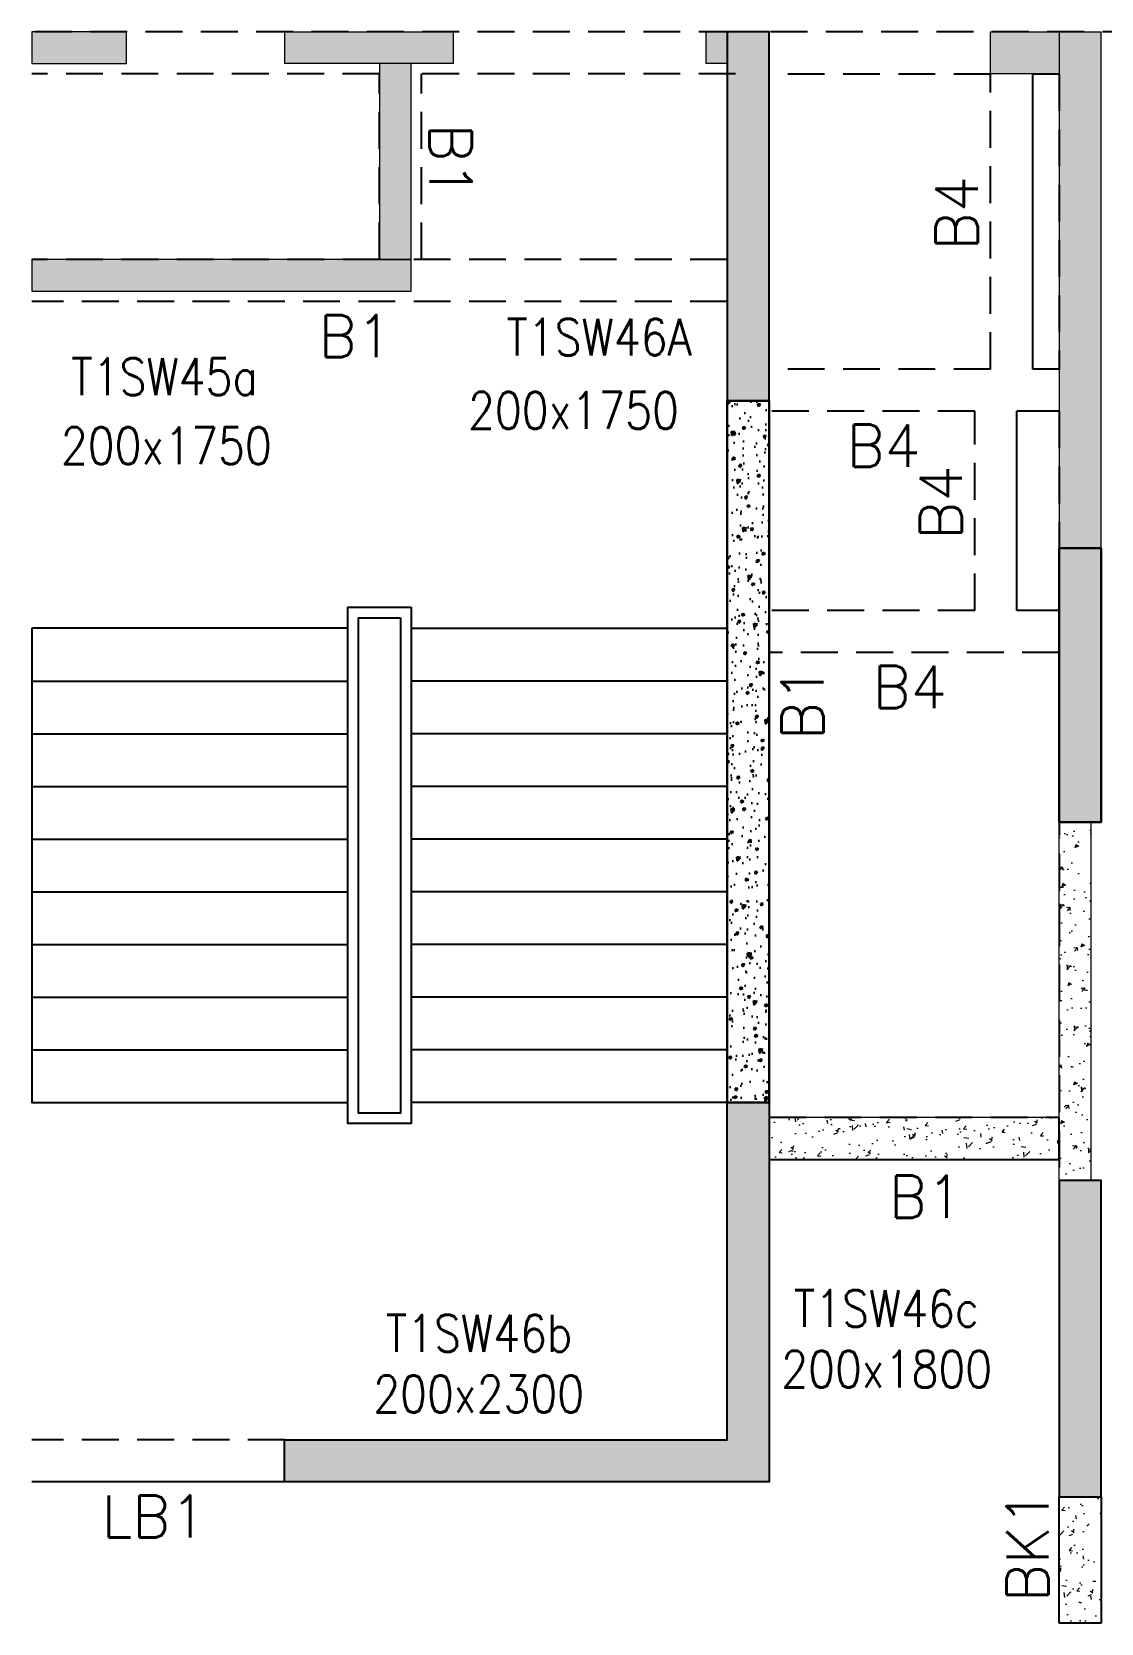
# Model space of a CAD drawing. Header units: millimetres. Extents: x 1078357 to 2594950, y -4969473 to -4636555.
# Drawn here: x 1596834 to 1601908, y -4668996 to -4661446 of the extents above; entities that cross this region are included whole.
import ezdxf

# ---------------------------------------------------------------- set-up
doc = ezdxf.new("R2010")
doc.units = ezdxf.units.MM
doc.linetypes.add('CONTINOUS', pattern=[0])
doc.linetypes.add('HIDDEN', pattern=[0.375, 0.25, -0.125])
for name, color, linetype, lineweight in [('A-_ANOTDIMA_D-', 6, 'Continuous', 13), ('COL. NO.', 30, 'Continuous', 25), ('COL. SIZE', 7, 'Continuous', 25), ('RCC UPSTAND', 43, 'Continuous', 30), ('S-NON STR RCC WALL', 8, 'Continuous', 0)]:
    doc.layers.add(name, color=color, linetype=linetype, lineweight=lineweight)
for name, color, linetype in [('B-200x300', 212, 'HIDDEN'), ('B-200x650', 241, 'HIDDEN'), ('DC BEAM NO.', 7, 'Continuous'), ('NON STR. RCC WALL', 6, 'Continuous'), ('S-COLUMN_SHEAR WALL', 1, 'Continuous'), ('S-STAIR', 8, 'Continuous')]:
    doc.layers.add(name, color=color, linetype=linetype)
doc.styles.add('ROMANS', font='romans.shx', dxfattribs={"width": 0.85})
pattern_1 = [(230, (2739144.64, -9383618.3), (-182.184669, 15.9390855), [19.05, -209.55]), (175, (2739144.64, -9383618.3), (35.2434214, -191.056845), [15.24, -167.640584]), (280.4514447, (2739129.46, -9383616.97), (-146.941247, -175.117752), [16.190009, -178.0902446]), (226.1842, (2739144.64, -9383669.1), (-271.079041, 42.042328), [28.575, -314.325]), (276.6355576, (2739122.05, -9383665.6), (-237.404134, -247.426125), [24.285023, -267.135608]), (171.184151, (2739144.64, -9383669.1), (-237.404134, -247.426125), [22.859967, -251.459732]), (201, (2739119.24, -9383656.4), (-151.6143913, 102.265198), [19.05, -209.55]), (146, (2739119.24, -9383656.4), (-61.802028, -184.187966), [15.24, -167.64]), (251.451445, (2739106.6, -9383647.88), (-213.416419, -81.922769), [16.190009, -178.0899376]), (217.5, (2739144.64, -9383618.3), (-3.08860325, -84.5550389), [0, -165.608, 0, -170.18, 0, -168.275]), (187.5, (2739144.64, -9383618.3), (-66.8196625, -100.1805748), [0, -97.028, 0, -161.798, 0, -64.135]), (147.5, (2739201.28, -9383618.3), (-135.5905952, 5.728744), [0, -63.5, 0, -198.12, 0, -262.89]), (137.5, (2739226.68, -9383618.3), (-148.1291814, -25.426491), [0, -82.55, 0, -131.572, 0, -186.69])]

# ---------------------------------------------------------------- blocks, each defined once
blk = doc.blocks.new('G$CD63B60BD')
at = {"layer": 'COL. NO.', "linetype": 'Continuous', "style": 'ROMANS', "width": 0.85}
for s, p in [('T1SW46A', (15627.3, 5414, -320.4)), ('T1SW45a', (13562.3, 5226.3, -320.4)), ('T1SW46c', (16990.9, 805.3, -320.4)), ('T1SW46b', (15054.7, 687.8, -320.4))]:
    blk.add_text(s, height=175, dxfattribs=at).set_placement(p)
at = {"layer": 'COL. SIZE', "linetype": 'Continuous', "style": 'ROMANS', "width": 0.85}
for s, p in [('200x1750', (15445.6, 5066.3, -320.4)), ('200x1750', (13513.2, 4899, -320.4)), ('200x1800', (16931.8, 517.4, -320.4)), ('200x2300', (14995.5, 399.8, -320.4))]:
    blk.add_text(s, height=175, dxfattribs=at).set_placement(p)

msp = doc.modelspace()

# ---------------------------------------------------------------- hatches: boundary and pattern name
at = {"layer": 'RCC UPSTAND'}
h = msp.add_hatch(dxfattribs=at)
h.set_pattern_fill('AR-CONC', color=8, scale=20, angle=180)
h.set_pattern_definition([(230, (4136976.49, -7876142), (-143.4520365, 12.550427), [15, -165]), (175, (4136976.49, -7876142), (27.7502667, -150.438427), [12, -132]), (280.4514445, (4136964.54, -7876140.95), (-115.7017693, -137.887998), [12.7480384, -140.2284224]), (226.1842, (4136976.5, -7876182), (-213.448266, 33.103856), [22.5, -247.5]), (276.6356355, (4136958.7, -7876179.24), (-186.932389, -194.82372), [19.122068, -210.342752]), (171.184164, (4136976.5, -7876182), (-186.932389, -194.82372), [18, -198]), (201, (4136956.49, -7876172), (-119.3814104, 80.523778), [15, -165]), (146, (4136956.49, -7876172), (-48.6630664, -145.030009), [12, -132]), (251.4514447, (4136946.54, -7876165.29), (-168.0444753, -64.5062306), [12.748038, -140.2284224]), (217.5, (4136976.49, -7876142), (-2.43197106, -66.57877077), [0, -130.4, 0, -134, 0, -132.5]), (187.5, (4136976.49, -7876142), (-52.6139075, -78.8823424), [0, -76.4, 0, -127.4, 0, -50.5]), (147.5, (4137021.09, -7876142), (-106.7644872, 4.51097435), [0, -50, 0, -156, 0, -207]), (137.5, (4137041.09, -7876142), (-116.6372339, -20.0209965), [0, -65, 0, -103.6, 0, -147])])
h.paths.add_polyline_path([(1600333.3, -4666526.1), (1600333.3, -4663196.1), (1600133.8, -4663196.1), (1600133.8, -4666526.1)])
at = {"layer": 'S-COLUMN_SHEAR WALL', "lineweight": 25}
h = msp.add_hatch(color=1, dxfattribs=at)
h.dxf.hatch_style = 1
h.paths.add_polyline_path([(1600133.3, -4661446.2), (1600133.3, -4663196.1), (1600333.3, -4663196.1), (1600333.3, -4661446.2), (1600133.3, -4661446.2)], is_closed=False)
at = {"layer": 'S-COLUMN_SHEAR WALL', "lineweight": 25, "extrusion": (-1.00316e-06, -1.91639e-11, 1)}
h = msp.add_hatch(color=1, dxfattribs=at)
h.dxf.hatch_style = 1
h.paths.add_polyline_path([(1601708.3, -4663896.2), (1601908.3, -4663896.2), (1601908.3, -4665196.2), (1601708.3, -4665196.2)])
at = {"layer": 'S-COLUMN_SHEAR WALL', "lineweight": 25, "extrusion": (1.00316e-06, -2.11765e-11, 1)}
h = msp.add_hatch(color=1, dxfattribs=at)
h.dxf.hatch_style = 1
h.paths.add_polyline_path([(1601908.3, -4663896.2), (1601708.3, -4663896.2), (1601708.3, -4665196.2), (1601908.3, -4665196.2)])
at = {"layer": 'S-COLUMN_SHEAR WALL', "lineweight": 25}
h = msp.add_hatch(color=1, dxfattribs=at)
h.dxf.hatch_style = 1
h.paths.add_polyline_path([(1600333.3, -4668326.2), (1600333.3, -4666526.1), (1600133.3, -4666526.1), (1600133.3, -4668126.2), (1598033.3, -4668126.1), (1598033.3, -4668326.1)])
h = msp.add_hatch(color=1, dxfattribs=at)
h.dxf.hatch_style = 1
h.paths.add_polyline_path([(1601708.3, -4668396.1), (1601908.3, -4668396.1), (1601908.3, -4666896.1), (1601708.3, -4666896.1)])
at = {"layer": 'S-NON STR RCC WALL', "ltscale": 700}
h = msp.add_hatch(dxfattribs=at)
h.set_pattern_fill('AR-CONC', color=256)
h.set_pattern_definition(pattern_1)
h.paths.add_polyline_path([(1598833.5, -4661596.1), (1598033.5, -4661596.1), (1598033.5, -4661446.1), (1598833.5, -4661446.1)])
h.paths.add_polyline_path([(1597283.5, -4661446.1), (1596833.5, -4661446.1), (1596833.5, -4661596.1), (1597283.5, -4661596.1)])
h.paths.add_polyline_path([(1598483.5, -4662526.1), (1598633.5, -4662526.1), (1598633.5, -4661596.1), (1598483.5, -4661596.1)])
h.paths.add_polyline_path([(1596833.5, -4662676.1), (1598633.5, -4662676.1), (1598633.5, -4662526.1), (1596833.5, -4662526.1)])
h.paths.add_polyline_path([(1601908.5, -4661448.1), (1601708.5, -4661448.1), (1601708.5, -4663896.1), (1601908.5, -4663896.1)])
h.paths.add_polyline_path([(1600033.5, -4661446.1), (1600133.5, -4661446.1), (1600133.5, -4661596.1), (1600033.5, -4661596.1)])
h.paths.add_polyline_path([(1601383.5, -4661446.2), (1601708.5, -4661446.1), (1601708.5, -4661646.1), (1601383.5, -4661646.1)])
h = msp.add_hatch(dxfattribs=at)
h.set_pattern_fill('AR-CONC', color=256)
h.set_pattern_definition(pattern_1)
h.paths.add_polyline_path([(1601708.5, -4665196.1), (1601858.5, -4665196.1), (1601858.5, -4666896.1), (1601708.5, -4666896.1)])
at = {"layer": 'S-NON STR RCC WALL'}
h = msp.add_hatch(dxfattribs=at)
h.set_pattern_fill('AR-CONC', color=256)
h.set_pattern_definition([(50, (-6950386.62, 32710965.7), (182.184669, -15.93908554), [19.05, -209.55]), (355, (-6950386.62, 32710965.7), (-35.2434214, 191.0568452), [15.24, -167.6405842]), (100.4514447, (-6950371.44, 32710964.37), (146.9412471, 175.1177519), [16.1900088, -178.0902446]), (46.1842, (-6950386.62, 32711016.5), (271.0790409, -42.0423279), [28.575, -314.325]), (96.6355576, (-6950364.03, 32711013), (237.404134, 247.4261246), [24.2850231, -267.1356082]), (351.1841512, (-6950386.62, 32711016.5), (237.404134, 247.4261246), [22.859967, -251.459732]), (21, (-6950361.22, 32711003.8), (151.61439127, -102.2651982), [19.05, -209.55]), (326, (-6950361.22, 32711003.8), (61.80202835, 184.1879661), [15.24, -167.64]), (71.451445, (-6950348.58, 32710995.27), (213.4164193, 81.9227689), [16.1900088, -178.0899376]), (37.5, (-6950386.62, 32710965.693), (3.08860325, 84.55503887), [0, -165.608, 0, -170.18, 0, -168.275]), (7.5, (-6950386.62, 32710965.69), (66.8196625, 100.18057482), [0, -97.028, 0, -161.798, 0, -64.135]), (327.5, (-6950443.26, 32710965.69), (135.59059517, -5.72874399), [0, -63.5, 0, -198.12, 0, -262.89]), (317.5, (-6950468.66, 32710965.69), (148.1291814, 25.42649103), [0, -82.55, 0, -131.572, 0, -186.69])])
h.paths.add_polyline_path([(1601708.5, -4667546), (1601708.5, -4667546), (1601708.5, -4666796.1), (1600333.5, -4666796.1), (1600333.5, -4666596.1), (1601708.5, -4666596.1)])
h = msp.add_hatch(dxfattribs=at)
h.set_pattern_fill('AR-CONC', color=256, angle=180)
h.set_pattern_definition([(50, (-8028463.99, 37570711.2), (182.184669, -15.93908554), [19.05, -209.55]), (355, (-8028463.99, 37570711.2), (-35.2434214, 191.0568452), [15.24, -167.6405842]), (100.4514447, (-8028448.8, 37570709.88), (146.9412471, 175.1177519), [16.1900088, -178.0902446]), (46.1842, (-8028463.99, 37570762), (271.0790409, -42.0423279), [28.575, -314.325]), (96.6355576, (-8028441.4, 37570758.5), (237.404134, 247.4261246), [24.2850231, -267.1356082]), (351.1841512, (-8028464, 37570762), (237.404134, 247.4261246), [22.859967, -251.459732]), (21, (-8028438.59, 37570749.3), (151.61439127, -102.2651982), [19.05, -209.55]), (326, (-8028438.59, 37570749.3), (61.80202835, 184.1879661), [15.24, -167.64]), (71.451445, (-8028425.95, 37570740.79), (213.4164193, 81.9227689), [16.1900088, -178.0899376]), (37.5, (-8028463.99, 37570711.21), (3.08860325, 84.55503887), [0, -165.608, 0, -170.18, 0, -168.275]), (7.5, (-8028463.99, 37570711.21), (66.81966251, 100.18057482), [0, -97.028, 0, -161.798, 0, -64.135]), (327.5, (-8028520.63, 37570711.21), (135.59059517, -5.72874399), [0, -63.5, 0, -198.12, 0, -262.89]), (317.5, (-8028546.03, 37570711.21), (148.1291814, 25.42649103), [0, -82.55, 0, -131.572, 0, -186.69])])
h.paths.add_polyline_path([(1601908.2, -4668396.1), (1601708.3, -4668396.1), (1601708.3, -4668996.1), (1601908.2, -4668996.1), (1601908.3, -4668996.1), (1601908.3, -4668396.2)], is_closed=False)

# ---------------------------------------------------------------- linework, layer by layer
at = {"layer": 'B-200x300', "linetype": 'HIDDEN', "ltscale": 700}
for p, q in [((1601383.6, -4663046.1, 0), (1601383.6, -4661646.2, 0)), ((1601383.6, -4663046.1, 0), (1600333.5, -4663046.1, 0)), ((1601708.6, -4663046.1, 0), (1601583.6, -4663046.1, 0)), ((1601308.6, -4663246.1, 0), (1600333.5, -4663246.1, 0)), ((1601308.6, -4664191.1, 0), (1601308.6, -4663246.1, 0)), ((1601308.6, -4664191.1, 0), (1600333.5, -4664191.1, 0)), ((1601708.6, -4664391.1, 0), (1600333.5, -4664391.1, 0))]:
    msp.add_line(p, q, dxfattribs=at)
at = {"layer": 'B-200x300', "linetype": 'Continuous', "ltscale": 700}
for p, q in [((1601583.6, -4663046.1, 0), (1601583.6, -4661646.2, 0)), ((1601708.6, -4663246.1, 0), (1601508.6, -4663246.1, 0)), ((1601508.6, -4664191.1, 0), (1601508.6, -4663246.1, 0)), ((1601708.6, -4664191.1, 0), (1601508.6, -4664191.1, 0))]:
    msp.add_line(p, q, dxfattribs=at)
at = {"layer": 'B-200x650', "linetype": 'HIDDEN', "ltscale": 700}
for p, q in [((1600173.5, -4661446.1, 0), (1596833.5, -4661446.1, 0)), ((1607601.9, -4661446.2, 0), (1600333.5, -4661446.2, 0)), ((1598483.5, -4661646.1, 0), (1596833.5, -4661646.1, 0)), ((1598483.5, -4662526.1, 0), (1598483.5, -4661646.1, 0)), ((1600173.5, -4661646.1, 0), (1598633.5, -4661646.1, 0)), ((1598683.5, -4662526.1, 0), (1598683.5, -4661646.1, 0)), ((1601383.6, -4661646.2, 0), (1600333.6, -4661646.2, 0)), ((1601708.6, -4661646.2, 0), (1601583.6, -4661646.2, 0)), ((1601708.6, -4661646.2, 0), (1601708.6, -4663046.1, 0)), ((1598483.5, -4662526.1, 0), (1596833.5, -4662526.1, 0)), ((1600133.5, -4662526.1, 0), (1598633.5, -4662526.1, 0)), ((1600133.5, -4662726.1, 0), (1596833.5, -4662726.1, 0)), ((1601708.5, -4663246.1, 0), (1601708.5, -4666896.1, 0)), ((1600333.5, -4666596.1, 0), (1601708.5, -4666596.1, 0)), ((1598033.5, -4668126.1, 0), (1596833.5, -4668126.1, 0))]:
    msp.add_line(p, q, dxfattribs=at)
at = {"layer": 'B-200x650', "linetype": 'CONTINOUS', "ltscale": 700}
for p, q in [((1601708.5, -4666796.1, 0), (1601708.5, -4666596.1, 0)), ((1600333.5, -4666796.1, 0), (1601708.5, -4666796.1, 0)), ((1598033.5, -4668326.1, 0), (1596833.5, -4668326.1, 0)), ((1601708.3, -4668996.1, 0), (1601708.3, -4668396.1, 0)), ((1601908.3, -4668396.1, 0), (1601908.3, -4668996.1, 0)), ((1601908.3, -4668996.1, 0), (1601708.3, -4668996.1, 0))]:
    msp.add_line(p, q, dxfattribs=at)
at = {"layer": 'B-200x650', "linetype": 'Continuous', "ltscale": 700, "elevation": 0}
msp.add_lwpolyline([(1600133.3, -4663196.1), (1600333.3, -4663196.1), (1600333.3, -4666526.1), (1600133.3, -4666526.1)], close=True, dxfattribs=at)
at = {"layer": 'NON STR. RCC WALL', "elevation": 0}
msp.add_lwpolyline([(1600333, -4666526.1), (1600333.3, -4663196.1), (1600133.8, -4663196.1), (1600133.6, -4666526.1)], close=True, dxfattribs=at)
at = {"layer": 'S-COLUMN_SHEAR WALL', "color": 1, "lineweight": 25, "elevation": 0}
for points in [[(1600133.3, -4661446.2), (1600133.3, -4663196.1), (1600333.3, -4663196.1), (1600333.3, -4661446.2), (1600133.3, -4661446.2)], [(1600333.3, -4666526.1), (1600333.3, -4668326.2), (1598033.3, -4668326.1), (1598033.3, -4668126.1), (1600133.3, -4668126.2), (1600133.3, -4666526.1), (1600333.3, -4666526.1)]]:
    msp.add_lwpolyline(points, dxfattribs=at)
at = {"layer": 'S-COLUMN_SHEAR WALL', "color": 1, "lineweight": 25, "extrusion": (-1.00316e-06, -1.91639e-11, 1), "elevation": -1.6}
msp.add_lwpolyline([(1601708.3, -4663896.2), (1601908.3, -4663896.2), (1601908.3, -4665196.2), (1601708.3, -4665196.2)], close=True, dxfattribs=at)
at = {"layer": 'S-COLUMN_SHEAR WALL', "color": 1, "lineweight": 25, "extrusion": (1.00316e-06, -2.11765e-11, 1), "elevation": 1.6}
msp.add_lwpolyline([(1601908.3, -4663896.2), (1601708.3, -4663896.2), (1601708.3, -4665196.2), (1601908.3, -4665196.2)], close=True, dxfattribs=at)
at = {"layer": 'S-COLUMN_SHEAR WALL', "color": 1, "lineweight": 25, "elevation": 0}
msp.add_lwpolyline([(1601708.3, -4668396.1), (1601908.3, -4668396.1), (1601908.3, -4666896.1), (1601708.3, -4666896.1)], close=True, dxfattribs=at)
at = {"layer": 'S-NON STR RCC WALL', "elevation": 0}
for points in [[(1597283.5, -4661446.1), (1596833.5, -4661446.1), (1596833.5, -4661596.1), (1597283.5, -4661596.1)], [(1598833.5, -4661596.1), (1598033.5, -4661596.1), (1598033.5, -4661446.1), (1598833.5, -4661446.1)], [(1600033.5, -4661446.1), (1600133.5, -4661446.1), (1600133.5, -4661596.1), (1600033.5, -4661596.1)], [(1601383.5, -4661446.2), (1601708.5, -4661446.1), (1601708.5, -4661646.1), (1601383.5, -4661646.1)], [(1601908.5, -4661448.1), (1601708.5, -4661448.1), (1601708.5, -4663896.1), (1601908.5, -4663896.1)], [(1598483.5, -4662526.1), (1598633.5, -4662526.1), (1598633.5, -4661596.1), (1598483.5, -4661596.1)], [(1596833.5, -4662676.1), (1598633.5, -4662676.1), (1598633.5, -4662526.1), (1596833.5, -4662526.1)], [(1601708.5, -4665196.1), (1601858.5, -4665196.1), (1601858.5, -4666896.1), (1601708.5, -4666896.1)], [(1601708.5, -4666796.1), (1601708.5, -4666796.1), (1601708.5, -4666796.1), (1600333.5, -4666796.1), (1600333.5, -4666596.1), (1601708.5, -4666596.1)]]:
    msp.add_lwpolyline(points, close=True, dxfattribs=at)
at = {"layer": 'S-STAIR', "elevation": 0}
for points in [[(1598633.5, -4664176.1), (1598633.5, -4666626.1), (1598333.5, -4666626.1), (1598333.5, -4664176.1)], [(1598583.5, -4664226.1), (1598583.5, -4666576.1), (1598383.5, -4666576.1), (1598383.5, -4664226.1)]]:
    msp.add_lwpolyline(points, close=True, dxfattribs=at)
for points in [[(1598333.5, -4664276.1), (1596833.5, -4664276.1)], [(1596833.5, -4664276.1), (1596833.5, -4666526.1), (1598333.5, -4666526.1)], [(1598633.5, -4664276.1), (1600133.5, -4664276.1)], [(1600133.5, -4664276.1), (1600133.5, -4666526.1), (1598633.5, -4666526.1)], [(1596833.5, -4664526.1), (1598333.5, -4664526.1)], [(1600133.5, -4664526.1), (1598633.5, -4664526.1)], [(1596833.5, -4664776.1), (1598333.5, -4664776.1)], [(1600133.5, -4664776.1), (1598633.5, -4664776.1)], [(1596833.5, -4665026.1), (1598333.5, -4665026.1)], [(1600133.5, -4665026.1), (1598633.5, -4665026.1)], [(1596833.5, -4665276.1), (1598333.5, -4665276.1)], [(1600133.5, -4665276.1), (1598633.5, -4665276.1)], [(1596833.5, -4665526.1), (1598333.5, -4665526.1)], [(1600133.5, -4665526.1), (1598633.5, -4665526.1)], [(1596833.5, -4665776.1), (1598333.5, -4665776.1)], [(1600133.5, -4665776.1), (1598633.5, -4665776.1)], [(1596833.5, -4666026.1), (1598333.5, -4666026.1)], [(1600133.5, -4666026.1), (1598633.5, -4666026.1)], [(1596833.5, -4666276.1), (1598333.5, -4666276.1)], [(1600133.5, -4666276.1), (1598633.5, -4666276.1)]]:
    msp.add_lwpolyline(points, dxfattribs=at)

# ---------------------------------------------------------------- block references
at = {"layer": 'A-_ANOTDIMA_D-', "color": 2, "ltscale": 700}
msp.add_blockref('G$CD63B60BD', (1583458.3, -4668396.1, 0), dxfattribs=at)

# ---------------------------------------------------------------- texts
at = {"layer": 'B-200x300', "linetype": 'HIDDEN', "ltscale": 500, "style": 'ROMANS'}
for rotation, p in [(89.99906, (1601322.5, -4662482.6, -2.7)), (359.99906, (1600699.9, -4663509.6, -2.7)), (89.99906, (1601247.5, -4663855.1, -2.7)), (359.99906, (1600823.7, -4664654.6, -2.7))]:
    msp.add_text('B4', height=200, rotation=rotation, dxfattribs=at).set_placement(p)
at = {"layer": 'B-200x650', "linetype": 'HIDDEN', "ltscale": 700, "style": 'ROMANS'}
msp.add_text('B1', height=200, rotation=269.99906, dxfattribs=at).set_placement((1598721.3, -4661882.2, -2.7))
at = {"layer": 'B-200x650', "linetype": 'HIDDEN', "ltscale": 500, "style": 'ROMANS'}
for rotation, p in [(359.99906, (1598194, -4662989.6, -2.7)), (0.00094, (1600900.4, -4667072.9, -2.7))]:
    msp.add_text('B1', height=200, rotation=rotation, dxfattribs=at).set_placement(p)
at = {"layer": 'B-200x650', "linetype": 'Continuous', "ltscale": 700, "style": 'ROMANS'}
msp.add_text('B1', height=200, rotation=89.99906, dxfattribs=at).set_placement((1600591.1, -4664805.5, -2.7))
at = {"layer": 'B-200x650', "linetype": 'CONTINOUS', "ltscale": 700, "style": 'ROMANS'}
msp.add_text('BK1', height=200, rotation=90, dxfattribs=at).set_placement((1601658.9, -4668895.8, 50))
at = {"layer": 'DC BEAM NO.', "linetype": 'HIDDEN', "ltscale": 500, "style": 'ROMANS'}
msp.add_text('LB1', height=200, rotation=359.99906, dxfattribs=at).set_placement((1597164.5, -4668589.6, -2.7))

doc.saveas('drawing.dxf')
